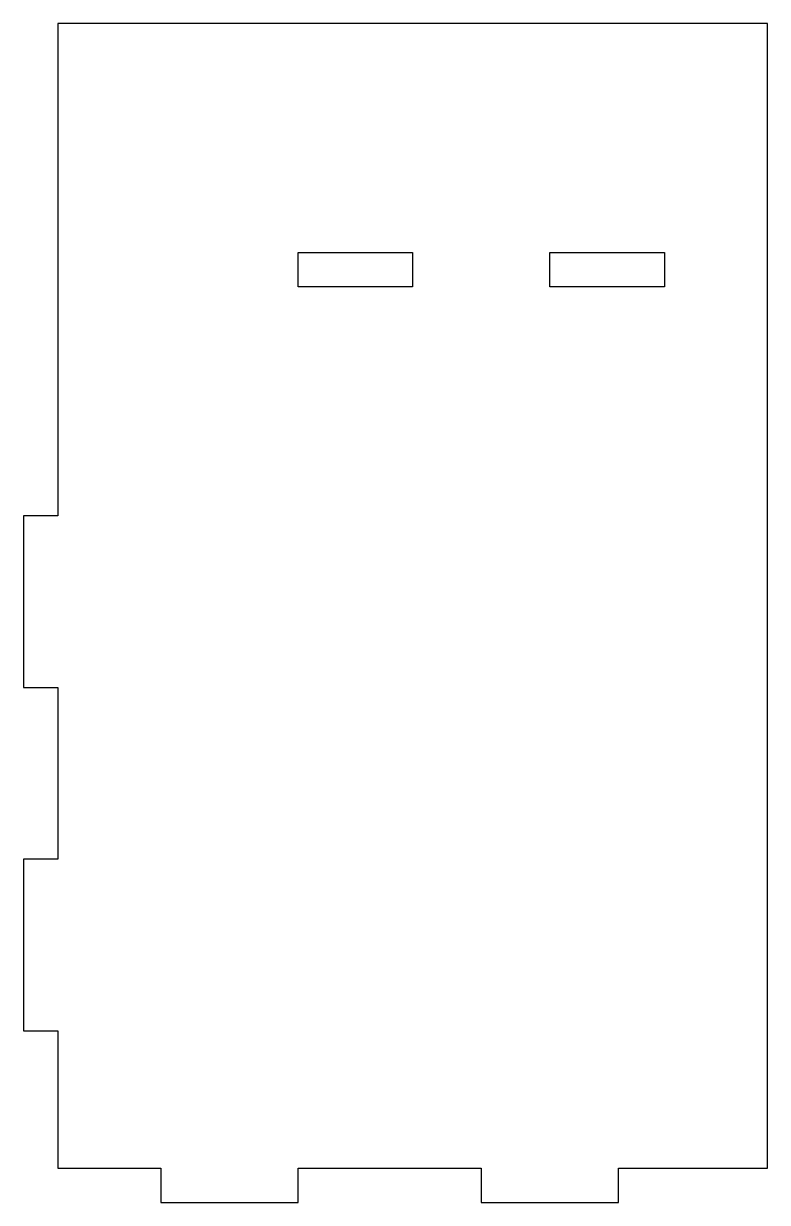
# Model space of a CAD drawing. Header units: millimetres. Extents: x 0 to 65, y 0 to 103.
import ezdxf

# ---------------------------------------------------------------- set-up
doc = ezdxf.new("R2010")
doc.units = ezdxf.units.MM
doc.layers.add('CUT', color=1, linetype='CONTINUOUS')

msp = doc.modelspace()

# ---------------------------------------------------------------- linework, layer by layer
at = {"layer": 'CUT', "color": 1}
for points in [[(0, 15), (3, 15), (3, 3), (12, 3), (12, 0), (24, 0), (24, 3), (40, 3), (40, 0), (52, 0), (52, 3), (65, 3), (65, 103), (3, 103), (3, 60), (0, 60), (0, 45), (3, 45), (3, 30), (0, 30)], [(24, 80), (24, 83), (34, 83), (34, 80)], [(46, 80), (46, 83), (56, 83), (56, 80)]]:
    msp.add_lwpolyline(points, close=True, dxfattribs=at)

doc.saveas('drawing.dxf')
